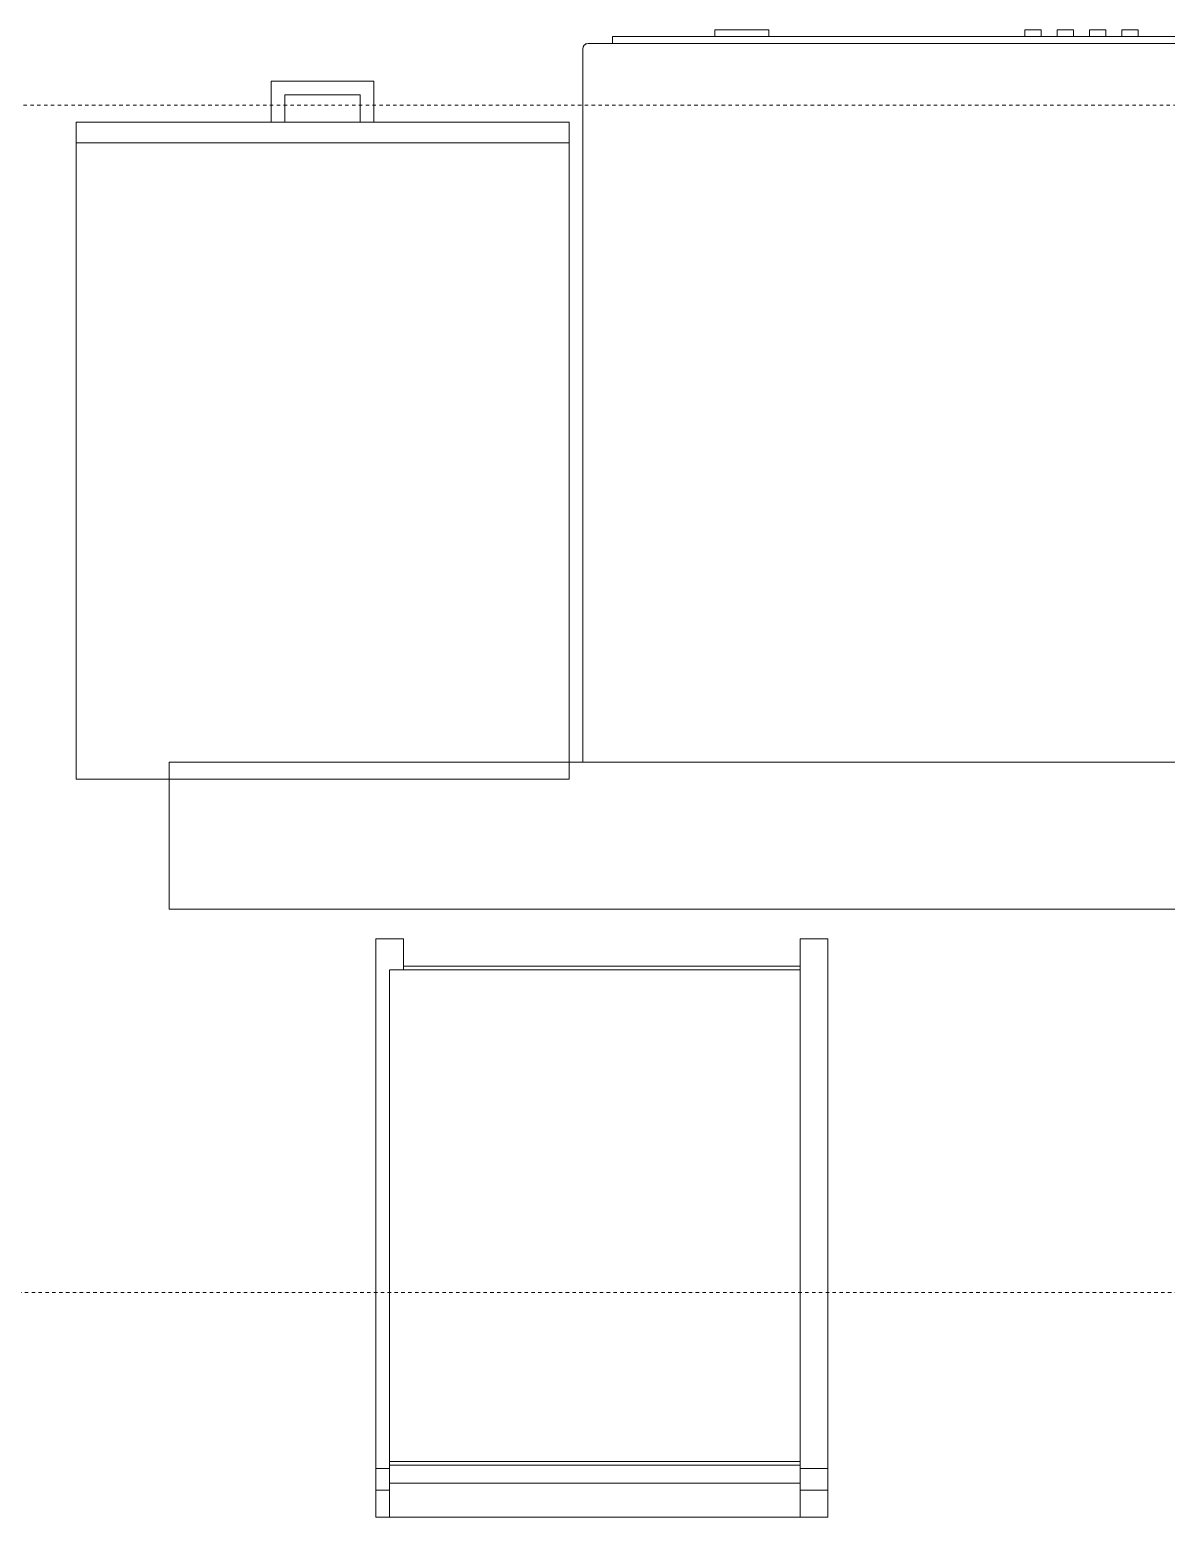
# Model space of a CAD drawing. Header units: inches. Extents: x -4217 to -1814, y 9706 to 12425.
# Drawn here: x -2758.4 to -2716.9, y 10228.2 to 10282.5 of the extents above; entities that cross this region are included whole.
import ezdxf

# ---------------------------------------------------------------- set-up
doc = ezdxf.new("R2010")
doc.units = ezdxf.units.IN
doc.header["$MEASUREMENT"] = 0
doc.linetypes.add('Dash', pattern=[0.25, 0.125, -0.125])
for name, color, linetype, lineweight in [('A-WALL-4', 50, 'Continuous', 13), ('I-FURN-1', 250, 'Continuous', 9), ('Q-CASE-3', 250, 'Continuous', 9), ('Q-CASE-HDLN-1', 250, 'Dash', 9), ('Q-SPCQ-1', 250, 'Continuous', 9)]:
    doc.layers.add(name, color=color, linetype=linetype, lineweight=lineweight)

msp = doc.modelspace()

# ---------------------------------------------------------------- linework, layer by layer
at = {"layer": 'A-WALL-4'}
for p, q in [((-2753.29874, 10255.7894), (-2645.07374, 10255.7894)), ((-2753.29874, 10255.7894), (-2753.29874, 10250.4144)), ((-2644.69874, 10250.4144), (-2753.29874, 10250.4144))]:
    msp.add_line(p, q, dxfattribs=at)
at = {"layer": 'I-FURN-1'}
for p, q in [((-2745.75019, 10247.41407), (-2745.75019, 10249.33282)), ((-2744.75019, 10249.33282), (-2745.75019, 10249.33282)), ((-2744.75019, 10249.33282), (-2744.75019, 10248.33533)), ((-2730.25019, 10248.33533), (-2730.25019, 10249.33282)), ((-2729.25019, 10249.33282), (-2730.25019, 10249.33282)), ((-2729.25019, 10249.33282), (-2729.25019, 10247.41407)), ((-2730.25019, 10248.19889), (-2745.25019, 10248.19889)), ((-2745.25019, 10248.08631), (-2745.25019, 10248.18627)), ((-2745.25019, 10245.83364), (-2745.25019, 10248.08631)), ((-2744.75019, 10248.33533), (-2730.25019, 10248.33533)), ((-2744.75019, 10248.33533), (-2744.75019, 10248.25662)), ((-2744.75019, 10248.25662), (-2744.75019, 10248.18294)), ((-2730.25019, 10248.25662), (-2730.25019, 10248.33533)), ((-2730.25019, 10248.18627), (-2730.25019, 10248.25662)), ((-2730.25019, 10248.18627), (-2730.25019, 10248.08631)), ((-2730.25019, 10248.08631), (-2730.25019, 10245.83364)), ((-2745.75019, 10245.91783), (-2745.75019, 10247.41407)), ((-2729.25019, 10247.41407), (-2729.25019, 10245.91783)), ((-2745.75019, 10229.98011), (-2745.75019, 10245.91783)), ((-2745.25019, 10230.23434), (-2745.25019, 10245.83364)), ((-2730.25019, 10245.83364), (-2730.25019, 10230.23434)), ((-2729.25019, 10245.91783), (-2729.25019, 10229.98011)), ((-2745.25019, 10229.98011), (-2745.75019, 10229.98011)), ((-2745.75019, 10229.98011), (-2745.75019, 10229.18472)), ((-2745.25019, 10230.1058), (-2745.25019, 10230.23434)), ((-2730.25019, 10230.23434), (-2745.25019, 10230.23434)), ((-2745.25019, 10229.44096), (-2745.25019, 10230.1058)), ((-2730.25019, 10230.1058), (-2745.25019, 10230.1058)), ((-2730.25019, 10230.23434), (-2730.25019, 10230.1058)), ((-2730.25019, 10230.1058), (-2730.25019, 10229.44096)), ((-2729.25019, 10229.98011), (-2730.25019, 10229.98011)), ((-2729.25019, 10229.18472), (-2729.25019, 10229.98011)), ((-2745.25019, 10228.19991), (-2745.25019, 10229.44096)), ((-2745.25019, 10229.44096), (-2730.25019, 10229.44096)), ((-2730.25019, 10229.44096), (-2730.25019, 10228.19991)), ((-2745.75019, 10229.18472), (-2745.75019, 10228.19991)), ((-2745.25019, 10229.18472), (-2745.75019, 10229.18472)), ((-2729.25019, 10229.18472), (-2730.25019, 10229.18472)), ((-2729.25019, 10228.19991), (-2729.25019, 10229.18472)), ((-2745.75019, 10228.19991), (-2745.25019, 10228.19991)), ((-2745.25019, 10228.19991), (-2730.25019, 10228.19991)), ((-2730.25019, 10228.19991), (-2729.25019, 10228.19991))]:
    msp.add_line(p, q, dxfattribs=at)
at = {"layer": 'Q-CASE-3'}
for p, q in [((-2745.82374, 10280.6644), (-2749.57374, 10280.6644)), ((-2749.57374, 10280.6644), (-2749.57374, 10279.1644)), ((-2745.82374, 10279.1644), (-2745.82374, 10280.6644)), ((-2749.07436, 10279.1644), (-2749.07436, 10280.16502)), ((-2749.07436, 10280.16502), (-2746.32311, 10280.16502)), ((-2746.32311, 10280.16502), (-2746.32311, 10279.1644)), ((-2756.69874, 10279.1644), (-2738.69874, 10279.1644)), ((-2756.69874, 10278.4144), (-2756.69874, 10279.1644)), ((-2749.07436, 10279.1644), (-2749.57374, 10279.1644)), ((-2746.32311, 10279.1644), (-2745.82374, 10279.1644)), ((-2738.69874, 10279.1644), (-2738.69874, 10278.4144)), ((-2738.69874, 10278.4144), (-2756.69874, 10278.4144)), ((-2756.69874, 10278.4144), (-2756.69874, 10255.1644)), ((-2738.69874, 10255.1644), (-2738.69874, 10278.4144)), ((-2756.69874, 10255.1644), (-2738.69874, 10255.1644))]:
    msp.add_line(p, q, dxfattribs=at)
at = {"layer": 'Q-CASE-HDLN-1'}
for p, q in [((-2759.12374, 10279.7894), (-2645.07374, 10279.7894)), ((-2644.69874, 10236.4144), (-2759.12374, 10236.4144))]:
    msp.add_line(p, q, dxfattribs=at)
at = {"layer": 'Q-SPCQ-1'}
for p, q in [((-2737.10579, 10282.2894), (-2715.29167, 10282.2894)), ((-2737.10579, 10282.2894), (-2737.10579, 10282.0394)), ((-2733.37469, 10282.5394), (-2733.37469, 10282.2894)), ((-2733.37469, 10282.5394), (-2732.39044, 10282.5394)), ((-2732.39044, 10282.5394), (-2731.40619, 10282.5394)), ((-2731.40619, 10282.2894), (-2731.40619, 10282.5394)), ((-2722.0487, 10282.5394), (-2721.45815, 10282.5394)), ((-2722.0487, 10282.5394), (-2722.0487, 10282.2894)), ((-2721.45815, 10282.2894), (-2721.45815, 10282.5394)), ((-2720.8676, 10282.5394), (-2720.27705, 10282.5394)), ((-2720.8676, 10282.5394), (-2720.8676, 10282.2894)), ((-2720.27705, 10282.2894), (-2720.27705, 10282.5394)), ((-2719.6865, 10282.5394), (-2719.09595, 10282.5394)), ((-2719.6865, 10282.5394), (-2719.6865, 10282.2894)), ((-2719.09595, 10282.2894), (-2719.09595, 10282.5394)), ((-2718.50539, 10282.5394), (-2717.91484, 10282.5394)), ((-2718.50539, 10282.5394), (-2718.50539, 10282.2894)), ((-2717.91484, 10282.2894), (-2717.91484, 10282.5394)), ((-2738.19874, 10281.84255), (-2738.19874, 10255.7894)), ((-2715.27059, 10282.0394), (-2738.00189, 10282.0394))]:
    msp.add_line(p, q, dxfattribs=at)
for start in [90, 105]:
    msp.add_arc((-2738.00189, 10281.84255), 0.19685, start, 180, dxfattribs=at)

doc.saveas('drawing.dxf')
